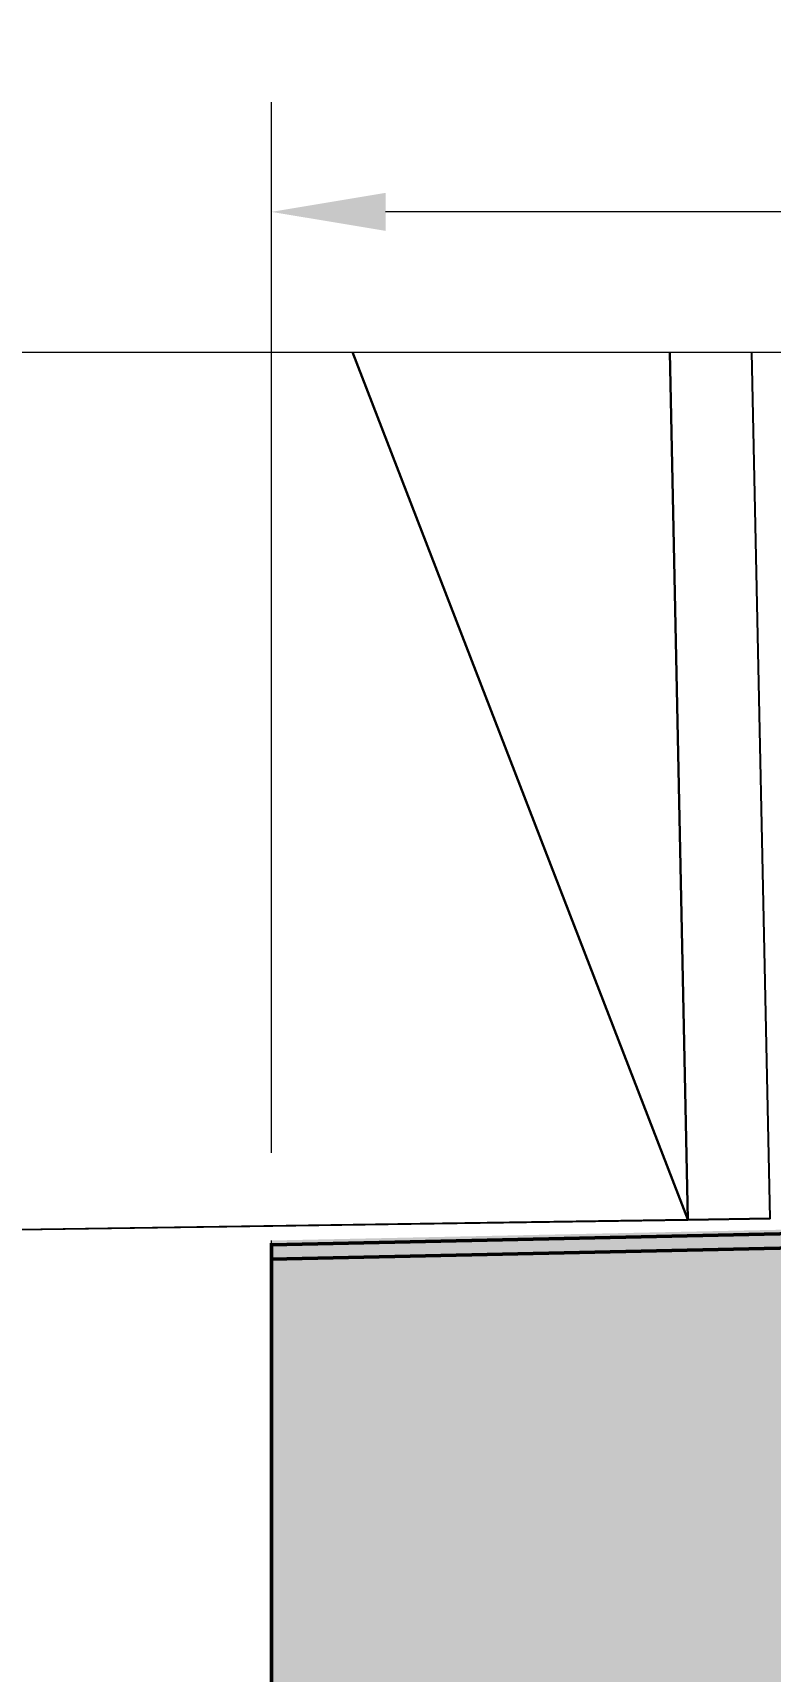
# Model space of a CAD drawing. Header units: metres. Extents: x 0 to 258, y 3 to 25.
# Drawn here: x 227.013 to 227.82, y 22.969 to 24.761 of the extents above; entities that cross this region are included whole.
import ezdxf

# ---------------------------------------------------------------- set-up
doc = ezdxf.new("R2010")
doc.units = ezdxf.units.M
doc.linetypes.add('JacobsDash', pattern=[0.0045, 0.003, -0.0015])
doc.layers.get('Defpoints').update_dxf_attribs({"color": 41})
for name, color, linetype, lineweight in [('A-ANNO-DIMS', 7, 'Continuous', 9), ('A-DETL-GENF', 7, 'Continuous', 9), ('A-FLOR', 7, 'Continuous', 50), ('A-FLOR-HDLN', 7, 'JacobsDash', 18), ('A-GENM', 7, 'Continuous', 35)]:
    doc.layers.add(name, color=color, linetype=linetype, lineweight=lineweight)
doc.styles.add('Arial Narrow_2', font='ARIALN.TTF', dxfattribs={"height": 0.125})
doc.dimstyles.new('Dimension_Standard_T__mm_', dxfattribs={"dimscale": 0.3048, "dimtxt": 0.127929, "dimasz": 0.410105, "dimexe": 0.393701, "dimexo": 0.246063, "dimgap": 0.164042, "dimtad": 1, "dimdec": 0, "dimlfac": 1000, "dimzin": 0, "dimdsep": 46, "dimtxsty": 'Arial Narrow_2', "dimsah": 1, "dimcen": 0.09, "dimaunit": 1, "dimadec": 4, "dimazin": 0, "dimtfac": 1, "dimtdec": 4, "dimtix": 1, "dimtmove": 0, "dimatfit": 3, "dimfxl": 1, "dimtvp": 1, "dimtolj": 1, "dimtzin": 0, "dimlwd": 18, "dimlwe": 18, "dimarcsym": 2})

# ---------------------------------------------------------------- blocks, each defined once
blk = doc.blocks.new('SCR_B_08_SE_9 - SCR_B_08_SE_9-5522199-DRG-2873172 - ELEVATION - SOUTH EAST END')
at = {"layer": 'A-GENM', "color": 254, "lineweight": 25, "true_color": 0xd4d4d4}
for p, q in [((1056.7578, 23.4632), (1056.3908, 24.4117)), ((1056.3909, 24.4117), (1056.7579, 23.4632)), ((1056.7379, 24.4117), (1056.7579, 23.4632)), ((1056.7579, 23.4632), (1056.7379, 24.4117)), ((1056.8478, 23.4646), (1056.8279, 24.4117)), ((1055.8132, 23.4493), (1056.7578, 23.4632)), ((1056.7578, 23.4626), (1055.8132, 23.4488)), ((1056.8479, 23.464), (1056.7578, 23.4626)), ((1056.7578, 23.4626), (1056.7578, 23.4632)), ((1056.7578, 23.4626), (1056.7579, 23.4632)), ((1056.7579, 23.4632), (1056.8478, 23.4646)), ((1056.8479, 23.464), (1056.8478, 23.4646))]:
    blk.add_line(p, q, dxfattribs=at)
blk = doc.blocks.new('T2DPAA-T2D-C3S-DU-M3D-100304_rvt-36-DRG-2873172 - ELEVATION - SOUTH EAST END')
at = {"layer": 'A-GENM', "color": 254, "lineweight": 25, "true_color": 0xd4d4d4}
blk.add_blockref('SCR_B_08_SE_9 - SCR_B_08_SE_9-5522199-DRG-2873172 - ELEVATION - SOUTH EAST END', (0, 0), dxfattribs=at)
blk = doc.blocks.new('BREAK LINE - INPUT VIEW SCALE_R13 - Std Break-8711979-DRG-2873172 - ELEVATION - SOUTH EAST END')
at = {"layer": 'A-DETL-GENF', "color": 252, "true_color": 0x888888}
blk.add_line((1055.6241, 24.4117), (1061.0895, 24.4117), dxfattribs=at)
blk = doc.blocks.new('DIMBLOCK49-DRG-2873172 - ELEVATION - SOUTH EAST END')
at = {"layer": 'A-ANNO-DIMS', "color": 0, "lineweight": 18, "transparency": 16777216}
for p, q in [((227.2742, 23.536), (227.2742, 24.685)), ((237.355, 23.7511), (237.355, 24.685)), ((237.23, 24.565), (227.3992, 24.565))]:
    blk.add_line(p, q, dxfattribs=at)
at = {"layer": 'A-ANNO-DIMS', "color": 0, "transparency": 16777216}
for points in [[(227.3992, 24.5858), (227.3992, 24.5442), (227.2742, 24.565)], [(237.23, 24.5858), (237.23, 24.5442), (237.355, 24.565)]]:
    blk.add_solid(points, dxfattribs=at)
at = {"layer": 'Defpoints', "color": 0, "transparency": 16777216}
for p in [(227.2742, 24.565), (237.355, 23.6761), (227.2742, 23.461)]:
    blk.add_point(p, dxfattribs=at)
at = {"layer": 'A-ANNO-DIMS', "color": 0, "lineweight": 18, "transparency": 16777216, "insert": (232.3146, 24.6788), "char_height": 0.125, "width": 1.605812, "attachment_point": 5, "style": 'Arial Narrow_2'}
blk.add_mtext('\\A1;BARRIER TYPE - 03', dxfattribs=at)

msp = doc.modelspace()

# ---------------------------------------------------------------- hatches: boundary and pattern name
at = {"layer": 'A-FLOR', "lineweight": 5, "true_color": 0xc0c0c0}
for points in [[(227.2742, 23.4356), (237.3542, 23.6515), (237.354, 23.6532), (230.4135, 23.5066), (228.9733, 23.4762), (227.2741, 23.4403), (227.2742, 23.4369)], [(227.2742, 23.42), (237.3541, 23.6357), (237.3541, 23.651), (234.7537, 23.5954), (234.7537, 23.5954), (227.2742, 23.4356), (227.2742, 23.4214)], [(227.2742, 22.2362), (237.3535, 22.4545), (237.3541, 23.6357), (227.2742, 23.42), (227.2742, 22.2744)]]:
    msp.add_hatch(color=9, dxfattribs=at).paths.add_polyline_path(points)

# ---------------------------------------------------------------- linework, layer by layer
at = {"layer": 'A-FLOR'}
for p, q in [((227.2742, 23.42), (237.3541, 23.6357)), ((227.2742, 23.4356), (231.6694, 23.5295)), ((227.2742, 23.4356), (227.2742, 23.4375))]:
    msp.add_line(p, q, dxfattribs=at)
at = {"layer": 'A-FLOR', "flags": 128}
for points in [[(227.2742, 23.42), (227.2742, 23.4278), (227.2742, 23.4356)], [(227.2742, 22.2362), (227.2742, 22.3677), (227.2742, 22.4993), (227.2742, 22.6308), (227.2742, 22.7624), (227.2742, 22.8939), (227.2742, 23.0254), (227.2742, 23.157), (227.2742, 23.2885), (227.2742, 23.42)]]:
    msp.add_lwpolyline(points, dxfattribs=at)
at = {"layer": 'A-FLOR-HDLN', "flags": 128}
msp.add_lwpolyline([(227.2742, 23.4375), (227.2742, 23.4395), (227.2742, 23.4403)], dxfattribs=at)

# ---------------------------------------------------------------- block references
at = {"lineweight": 5}
msp.add_blockref('T2DPAA-T2D-C3S-DU-M3D-100304_rvt-36-DRG-2873172 - ELEVATION - SOUTH EAST END', (-829.0279, 0), dxfattribs=at)
at = {"layer": 'A-DETL-GENF', "color": 252, "true_color": 0x888888}
msp.add_blockref('BREAK LINE - INPUT VIEW SCALE_R13 - Std Break-8711979-DRG-2873172 - ELEVATION - SOUTH EAST END', (-829.0279, 0), dxfattribs=at)

# ---------------------------------------------------------------- dimensions: what is measured, and where the dimension line sits
at = {"layer": 'A-ANNO-DIMS', "lineweight": 18}
dim = msp.add_linear_dim(base=(227.2742, 24.565), p1=(237.355, 23.6761), p2=(227.2742, 23.461), text='BARRIER TYPE - 03', dimstyle='Dimension_Standard_T__mm_', override={"dimpost": '<>', "dimfxl": 10.083155}, dxfattribs=at)
dim.commit()
dim.dimension.update_dxf_attribs({"geometry": 'DIMBLOCK49-DRG-2873172 - ELEVATION - SOUTH EAST END', "text_midpoint": (232.3146, 24.6788)})

doc.saveas('drawing.dxf')
